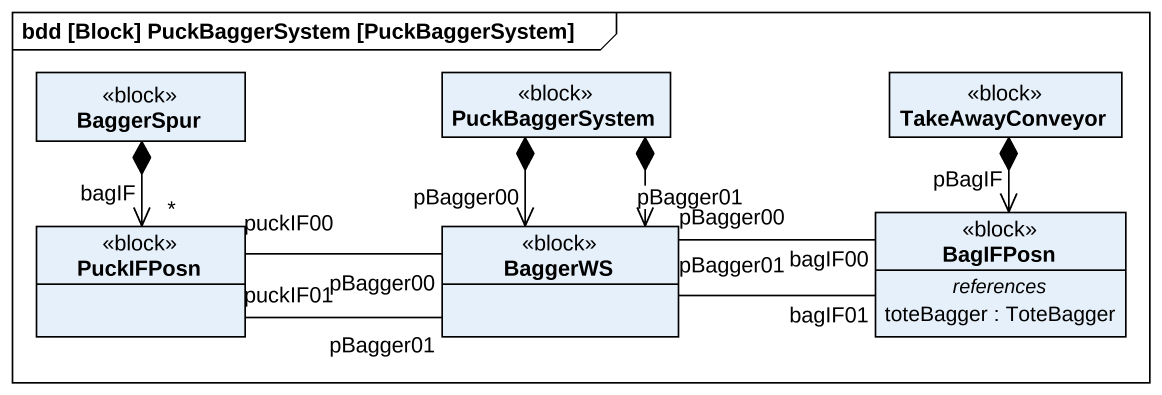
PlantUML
@startuml
mainframe bdd [Block] PuckBaggerSystem [PuckBaggerSystem]
hide circle
hide empty members
class BaggerSpur <<block>>
class PuckBaggerSystem <<block>>
class TakeAwayConveyor <<block>>
class PuckIFPosn <<block>>
class BaggerWS <<block>>
class BagIFPosn <<block>> {
  -- references --
  toteBagger : ToteBagger
}
BaggerSpur *--> "bagIF\n*" PuckIFPosn
PuckBaggerSystem *--> "pBagger00" BaggerWS
PuckBaggerSystem *--> "pBagger01" BaggerWS
BaggerWS "pBagger00" -left- "puckIF00" PuckIFPosn
BaggerWS "pBagger01" -left- "puckIF01" PuckIFPosn
BaggerWS "pBagger00" -right- "bagIF00" BagIFPosn
BaggerWS "pBagger01" -right- "bagIF01" BagIFPosn
BagIFPosn "pBagIF" <-up-* TakeAwayConveyor
@enduml
